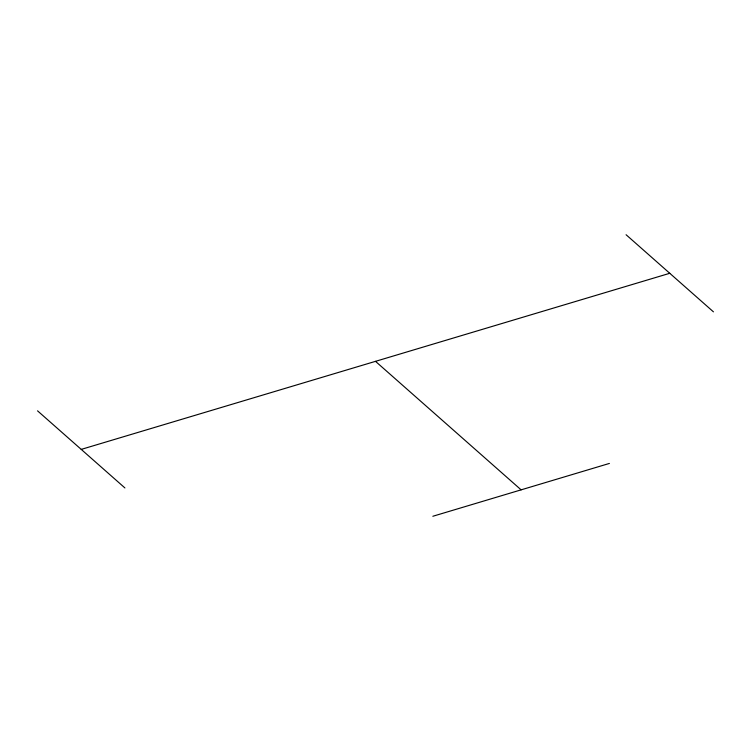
<?xml version="1.0" encoding="UTF-8"?>
<svg xmlns="http://www.w3.org/2000/svg" width="751" height="751" viewBox="0 0 751 751"><rect width="100%" height="100%" fill="white"/><g stroke="black" fill="none" stroke-linecap="round" stroke-linejoin="round"><path stroke-width="1.13" d="M81.239 449.398L669.761 273.289M432.839 516.266L609.399 463.433M626.081 234.734L713.45 311.843M375.5 361.344L521.119 489.849M37.55 410.844L124.919 487.943"/></g></svg>
